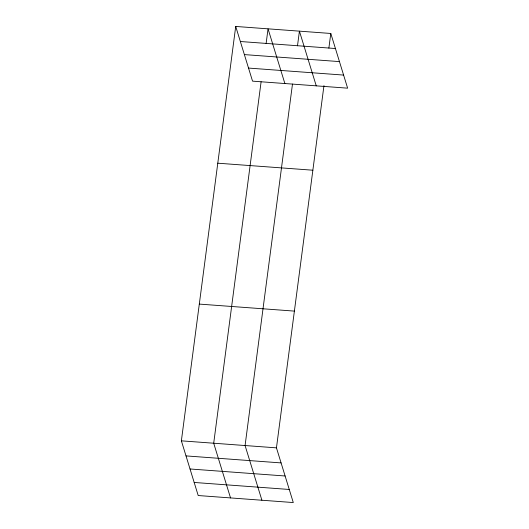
<?xml version="1.0" encoding="UTF-8"?>
<svg xmlns="http://www.w3.org/2000/svg" width="529" height="529" viewBox="0 0 529 529"><rect width="100%" height="100%" fill="white"/><g stroke="black" fill="none" stroke-linecap="round" stroke-linejoin="round"><path stroke-width="0.79" d="M323.966 85.559L276.455 447.851L293.284 502.55L198.203 495.534L181.374 440.836L235.716 26.45L330.797 33.466L347.626 88.164L252.545 81.149L235.716 26.45M261.108 81.744L213.703 443.223L230.532 497.921M266.12 43.484L268.044 28.837L284.873 83.536M292.484 84.058L245.079 445.537L261.908 500.236M297.496 45.798L299.421 31.151L316.249 85.85M328.873 48.113L330.797 33.466M240.351 41.513L335.432 48.523M244.372 54.593L339.453 61.602M248.518 68.069L343.599 75.078M217.783 163.197L312.864 170.212M199.307 304.089L294.389 311.105M181.374 440.836L276.455 447.851M186.01 455.899L281.091 462.915M190.037 468.978L285.111 475.994M194.183 482.455L289.257 489.47"/></g></svg>
